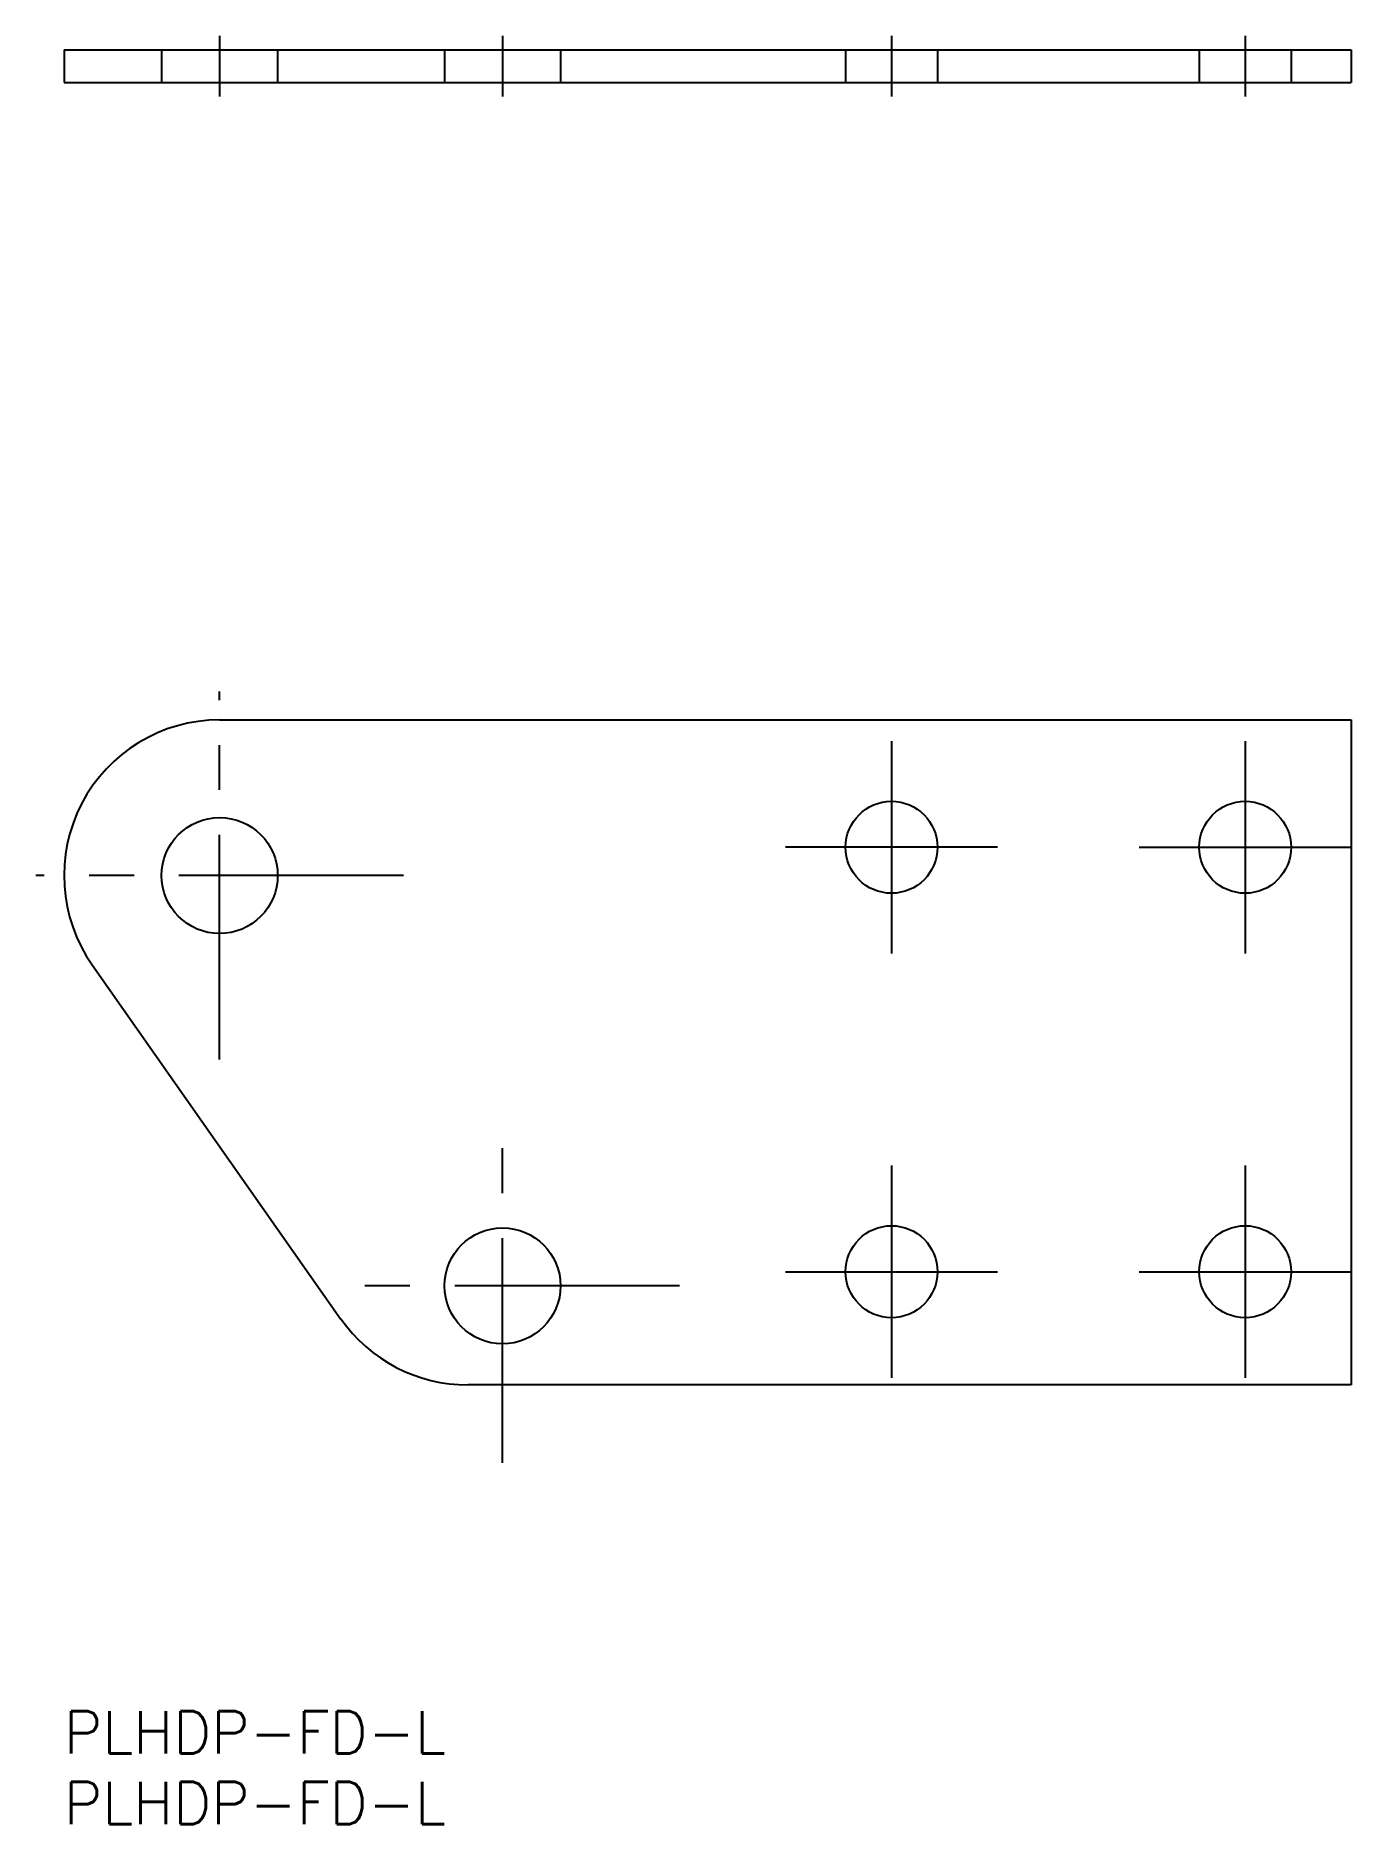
# Model space of a CAD drawing. Extents: x -2 to 91, y -8 to 118.
import ezdxf

# ---------------------------------------------------------------- set-up
doc = ezdxf.new("R2010")
doc.units = 0
doc.header["$LTSCALE"] = 0.5
doc.linetypes.add('CENTER', pattern=[50.8, 31.75, -6.35, 6.35, -6.35])
doc.linetypes.add('DASHED', pattern=[19.05, 12.7, -6.35])
doc.layers.get('0').update_dxf_attribs({"linetype": 'CONTINUOUS'})
doc.layers.add('CENTER', color=1, linetype='CENTER')
doc.styles.get("Standard").update_dxf_attribs({"font": 'txt.shx', "height": 3, "bigfont": 'bigfont.shx'})

# ---------------------------------------------------------------- blocks, each defined once
blk = doc.blocks.new('*U19')
at = {"color": 7, "linetype": 'CONTINUOUS'}
blk.add_text('PLHDP-FD-L', height=3, dxfattribs=at).set_placement((0, -3))
blk = doc.blocks.new('*U20')
at = {"color": 7, "linetype": 'CONTINUOUS'}
blk.add_text('PLHDP-FD-L', height=3, dxfattribs=at).set_placement((0, -8))

msp = doc.modelspace()

# ---------------------------------------------------------------- linework, layer by layer
at = {"color": 7, "linetype": 'CONTINUOUS'}
for p, q in [((0, 117.4), (91, 117.4)), ((0, 117.4), (0, 115.1)), ((91, 117.4), (91, 115.1)), ((0, 115.1), (91, 115.1)), ((11, 70.05), (91, 70.05)), ((91, 70.05), (91, 23.05)), ((1.99, 52.74), (19.55, 27.73)), ((91, 23.05), (28.56, 23.05))]:
    msp.add_line(p, q, dxfattribs=at)
at = {"color": 3, "linetype": 'DASHED'}
for p, q in [((6.9, 117.4), (6.9, 115.1)), ((15.1, 117.4), (15.1, 115.1)), ((26.9, 117.4), (26.9, 115.1)), ((35.1, 117.4), (35.1, 115.1)), ((55.25, 117.4), (55.25, 115.1)), ((61.75, 117.4), (61.75, 115.1)), ((80.25, 117.4), (80.25, 115.1)), ((86.75, 117.4), (86.75, 115.1))]:
    msp.add_line(p, q, dxfattribs=at)
at = {"color": 7, "linetype": 'CONTINUOUS'}
for centre, radius in [((58.5, 61.05), 3.25), ((83.5, 61.05), 3.25), ((11, 59.05), 4.1), ((31, 30.05), 4.1), ((58.5, 31.05), 3.25), ((83.5, 31.05), 3.25)]:
    msp.add_circle(centre, radius, dxfattribs=at)
for centre, start, end in [((11, 59.05), 90, 215), ((28.56, 34.05), 215.0776, 270)]:
    msp.add_arc(centre, 11, start, end, dxfattribs=at)
at = {"layer": 'CENTER', "color": 1, "linetype": 'CENTER'}
for p, q in [((11, 118.4), (11, 114.1)), ((31, 118.4), (31, 114.1)), ((58.5, 118.4), (58.5, 114.1)), ((83.5, 118.4), (83.5, 114.1)), ((11, 46.05), (11, 72.05)), ((58.5, 68.55), (58.5, 53.55)), ((83.5, 68.55), (83.5, 53.55)), ((66, 61.05), (51, 61.05)), ((76, 61.05), (91, 61.05)), ((24, 59.05), (-2, 59.05)), ((31, 17.55), (31, 42.55)), ((58.5, 38.55), (58.5, 23.55)), ((83.5, 38.55), (83.5, 23.55)), ((51, 31.05), (66, 31.05)), ((76, 31.05), (91, 31.05)), ((43.5, 30.05), (18.5, 30.05))]:
    msp.add_line(p, q, dxfattribs=at)

# ---------------------------------------------------------------- block references
at = {"color": 7, "linetype": 'CONTINUOUS'}
for name in ['*U19', '*U20']:
    msp.add_blockref(name, (0, 0), dxfattribs=at)

doc.saveas('drawing.dxf')
